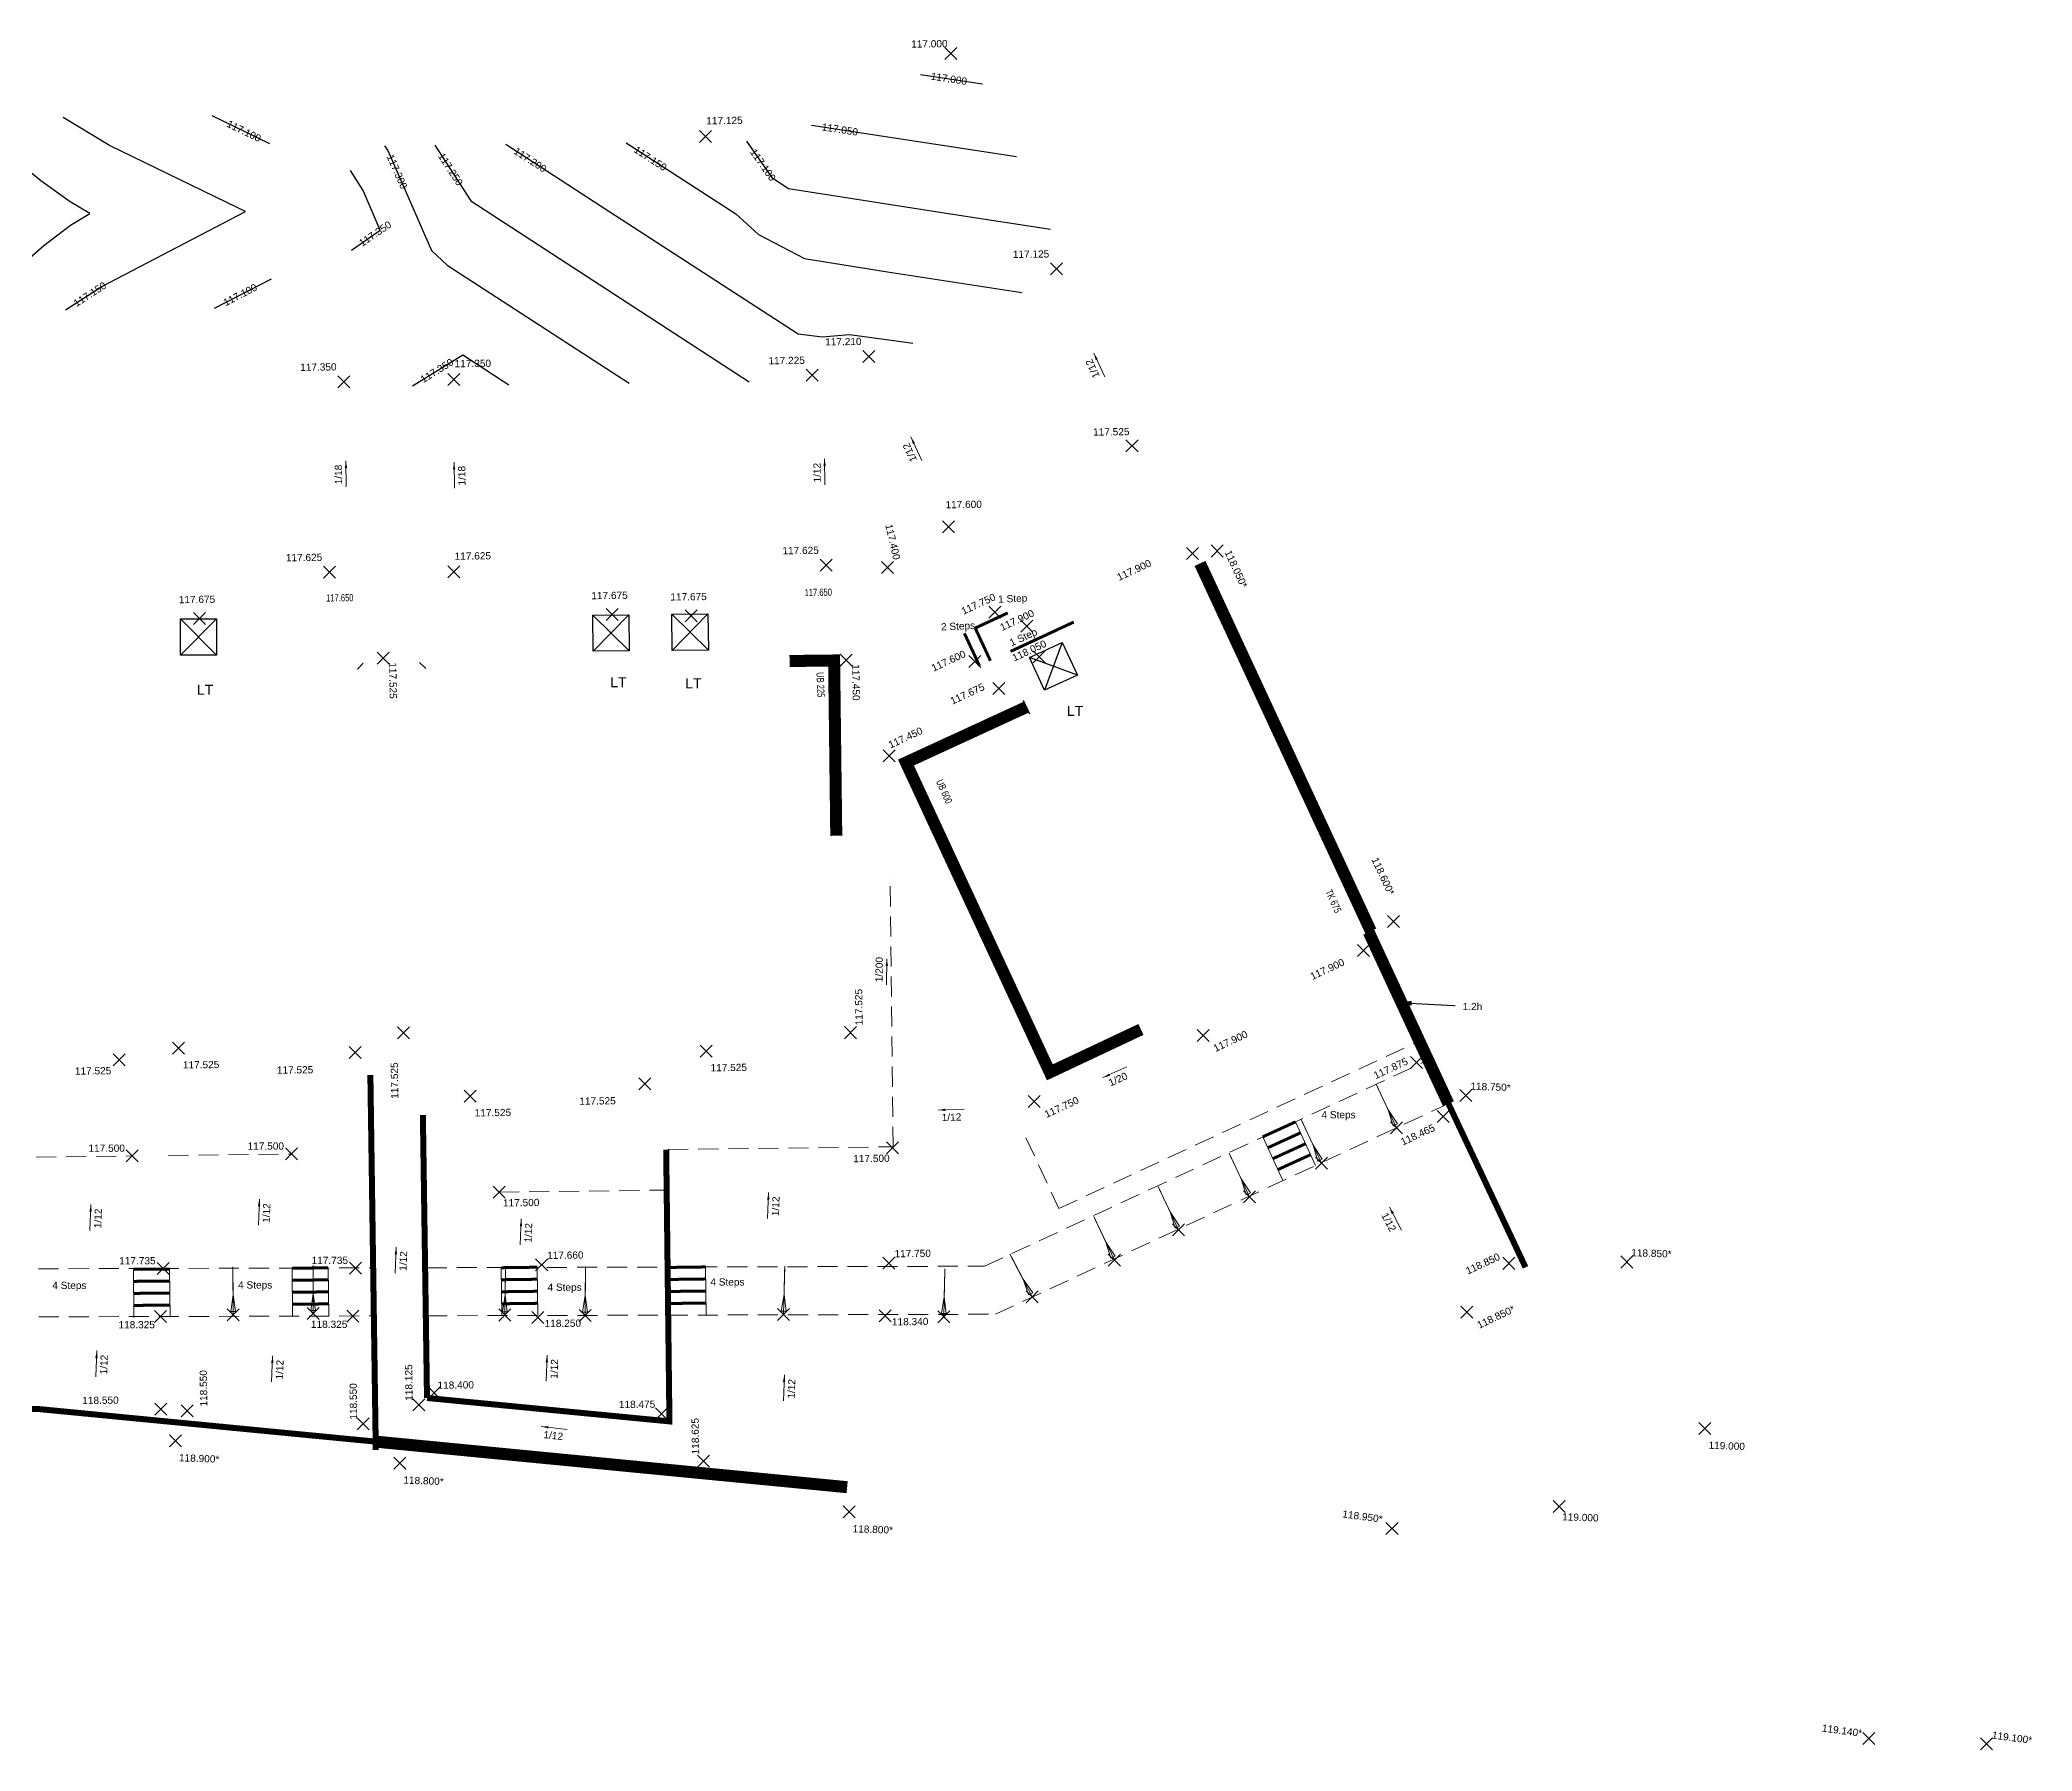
# Model space of a CAD drawing. Header units: metres. Extents: x 287878 to 288371, y 62805 to 63080.
# Drawn here: x 288064.63 to 288114.34, y 62968.61 to 63011.31 of the extents above; entities that cross this region are included whole.
import ezdxf
from ezdxf.enums import TextEntityAlignment as Align

# ---------------------------------------------------------------- set-up
doc = ezdxf.new("R2010")
doc.units = ezdxf.units.M
doc.header["$PDMODE"] = 3
doc.header["$PDSIZE"] = 0.15
doc.linetypes.add('HIDDEN', pattern=[0.375, 0.25, -0.125])
for name, color, linetype, lineweight in [('EXP - LEVELS TEXT', 3, 'Continuous', 18), ('EXP - RETAINING WALLS - 0.6m', 190, 'Continuous', 18), ('EXP - RETAINING WALLS GRAVEL BOARD', 151, 'FENCELINE2', 18), ('EXP - STEPS', 240, 'Continuous', 18), ('EXP - TANKING', 12, 'TANKING', 35), ('EXP - UNDERBUILD', 94, 'UNDERBUILD', 35), ('EXP-EW-BANKS&CUTTINGS', 251, 'HIDDEN', 18), ('EXP-EW-DESIGN-LINES', 1, 'HIDDEN', 9), ('EXP-EW-GRADIENTS', 3, 'Continuous', 18), ('EXP-EW-GRADIENTS-TEXT', 3, 'Continuous', 18), ('EXP-EW-LEVEL-LANDING', 1, 'Continuous', 25), ('EXP-EW-LEVEL-THRESHOLD-TEXT', 1, 'Continuous', 25), ('EXP-EW-LEVELS-POINTS', 3, 'Continuous', 18), ('EXP-EW-LEVELS-TEXT', 3, 'Continuous', 18), ('EXP-EW-RETAINING-WALL-HEIGHTS', 3, 'Continuous', 18), ('EXP-LEVEL-LANDING', 1, 'Continuous', 25), ('EXP-LEVEL-THRESHOLD-TEXT', 1, 'Continuous', 25)]:
    doc.layers.add(name, color=color, linetype=linetype, lineweight=lineweight)
for name, color, linetype in [('EXP - PEN 1', 1, 'Continuous'), ('XREF - SITE CONTOURS$0$EXP_-_ EW_CONT-SECONDARY_TEXT', 253, 'Continuous'), ('XREF - SITE CONTOURS$0$EXP_-_EW_-_CONT-PRIMARY', 10, 'Continuous'), ('XREF - SITE CONTOURS$0$EXP_-_EW_-_CONT-PRIMARY_TEXT', 10, 'Continuous'), ('XREF - SITE CONTOURS$0$EXP_-_EW_CONT-SECONDARY', 253, 'Continuous')]:
    doc.layers.add(name, color=color, linetype=linetype)
doc.layers.add('EXP - WORKING', color=6, linetype='Continuous', plot=False)
doc.layers.add('EXP-EW-BANKS&CUTTINGS-WORKING', color=255, linetype='Continuous', lineweight=18, plot=False)
doc.layers.add('EXP-EW-TANKING TEXT', color=3, linetype='Continuous', true_color=0x00ff00)
doc.styles.add('18 @ 1 to 100', font='arial.ttf', dxfattribs={"height": 0.18})
doc.styles.add('18 @ 1 to 200', font='arial.ttf', dxfattribs={"height": 0.36})
doc.styles.add('18 @ 1 to 500', font='arial.ttf', dxfattribs={"height": 0.9})
doc.styles.add('25 @ 1 to 200', font='arial.ttf', dxfattribs={"height": 0.5})
doc.styles.add('Century Gothic', font='arial.ttf')
doc.styles.add('ESTROAD', font='arial.ttf', dxfattribs={"width": 0.75})
doc.styles.add('XREF - SITE CONTOURS$0$18 @ 1 to 200', font='arial.ttf', dxfattribs={"height": 0.36})
doc.linetypes.add('FENCELINE2', pattern='A,6.35,-2.54,[132,ltypeshp.shx,S=2.54,R=0,X=-2.54,Y=0],-2.54,25.4', length=36.83)
doc.linetypes.add('TANKING', pattern='A,0.3,-0.1575,["V",Century Gothic,S=0.3,R=0,X=-0.1464,Y=-0.15],-0.1575', length=0.615)
doc.linetypes.add('UNDERBUILD', pattern='A,0.3,-0.1575,["O",Century Gothic,S=0.3,R=0,X=-0.181,Y=-0.15],-0.1575', length=0.615)
doc.dimstyles.new('1 to 200 (18)', dxfattribs={"dimtxt": 0.36, "dimasz": 0.36, "dimexe": 0.09, "dimexo": 0.09, "dimgap": 0.12, "dimtad": 1, "dimdec": 3, "dimzin": 0, "dimdsep": 46, "dimtxsty": '18 @ 1 to 200', "dimcen": 0.12, "dimadec": 0, "dimazin": 0, "dimtfac": 1, "dimtdec": 3, "dimtofl": 0, "dimtmove": 0, "dimatfit": 3, "dimfxl": 0.12, "dimtolj": 1, "dimtzin": 0, "dimarcsym": 1})

# ---------------------------------------------------------------- blocks, each defined once
blk = doc.blocks.new('*U920')
at = {"layer": 'EXP-EW-BANKS&CUTTINGS', "linetype": 'Continuous'}
blk.add_lwpolyline([(-1.119, -0.042), (-0.496, -0.019), (-0.078, -0.063), (-0.082, 0.057), (-0.496, -0.019)], dxfattribs=at)
at = {"layer": 'EXP-EW-BANKS&CUTTINGS-WORKING'}
blk.add_line((-1.199, -0.045), (0, 0), dxfattribs=at)
blk.add_point((0, 0), dxfattribs=at)
blk = doc.blocks.new('*U921')
at = {"layer": 'EXP-EW-BANKS&CUTTINGS', "linetype": 'Continuous'}
blk.add_lwpolyline([(-1.119, -0.042), (-0.496, -0.019), (-0.078, -0.063), (-0.082, 0.057), (-0.496, -0.019)], dxfattribs=at)
at = {"layer": 'EXP-EW-BANKS&CUTTINGS-WORKING'}
blk.add_line((-1.199, -0.045), (0, 0), dxfattribs=at)
blk.add_point((0, 0), dxfattribs=at)
blk = doc.blocks.new('*U922')
at = {"layer": 'EXP-EW-BANKS&CUTTINGS', "linetype": 'Continuous'}
blk.add_lwpolyline([(-1.119, -0.042), (-0.496, -0.019), (-0.078, -0.063), (-0.082, 0.057), (-0.496, -0.019)], dxfattribs=at)
at = {"layer": 'EXP-EW-BANKS&CUTTINGS-WORKING'}
blk.add_line((-1.199, -0.045), (0, 0), dxfattribs=at)
blk.add_point((0, 0), dxfattribs=at)
blk = doc.blocks.new('*U923')
at = {"layer": 'EXP-EW-BANKS&CUTTINGS', "linetype": 'Continuous'}
blk.add_lwpolyline([(-1.119, -0.042), (-0.496, -0.019), (-0.078, -0.063), (-0.082, 0.057), (-0.496, -0.019)], dxfattribs=at)
at = {"layer": 'EXP-EW-BANKS&CUTTINGS-WORKING'}
blk.add_line((-1.199, -0.045), (0, 0), dxfattribs=at)
blk.add_point((0, 0), dxfattribs=at)
blk = doc.blocks.new('*U924')
at = {"layer": 'EXP-EW-BANKS&CUTTINGS', "linetype": 'Continuous'}
blk.add_lwpolyline([(-1.119, -0.042), (-0.496, -0.019), (-0.078, -0.063), (-0.082, 0.057), (-0.496, -0.019)], dxfattribs=at)
at = {"layer": 'EXP-EW-BANKS&CUTTINGS-WORKING'}
blk.add_line((-1.199, -0.045), (0, 0), dxfattribs=at)
blk.add_point((0, 0), dxfattribs=at)
blk = doc.blocks.new('*U925')
at = {"layer": 'EXP-EW-BANKS&CUTTINGS', "linetype": 'Continuous'}
blk.add_lwpolyline([(-1.119, -0.042), (-0.496, -0.019), (-0.078, -0.063), (-0.082, 0.057), (-0.496, -0.019)], dxfattribs=at)
at = {"layer": 'EXP-EW-BANKS&CUTTINGS-WORKING'}
blk.add_line((-1.199, -0.045), (0, 0), dxfattribs=at)
blk.add_point((0, 0), dxfattribs=at)
blk = doc.blocks.new('*U926')
at = {"layer": 'EXP-EW-BANKS&CUTTINGS', "linetype": 'Continuous'}
blk.add_lwpolyline([(-1.119, -0.042), (-0.496, -0.019), (-0.078, -0.063), (-0.082, 0.057), (-0.496, -0.019)], dxfattribs=at)
at = {"layer": 'EXP-EW-BANKS&CUTTINGS-WORKING'}
blk.add_line((-1.199, -0.045), (0, 0), dxfattribs=at)
blk.add_point((0, 0), dxfattribs=at)
blk = doc.blocks.new('*U927')
at = {"layer": 'EXP-EW-BANKS&CUTTINGS', "linetype": 'Continuous'}
blk.add_lwpolyline([(-1.119, -0.042), (-0.496, -0.019), (-0.078, -0.063), (-0.082, 0.057), (-0.496, -0.019)], dxfattribs=at)
at = {"layer": 'EXP-EW-BANKS&CUTTINGS-WORKING'}
blk.add_line((-1.199, -0.045), (0, 0), dxfattribs=at)
blk.add_point((0, 0), dxfattribs=at)
blk = doc.blocks.new('*U928')
at = {"layer": 'EXP-EW-BANKS&CUTTINGS', "linetype": 'Continuous'}
blk.add_lwpolyline([(-1.119, -0.042), (-0.496, -0.019), (-0.078, -0.063), (-0.082, 0.057), (-0.496, -0.019)], dxfattribs=at)
at = {"layer": 'EXP-EW-BANKS&CUTTINGS-WORKING'}
blk.add_line((-1.199, -0.045), (0, 0), dxfattribs=at)
blk.add_point((0, 0), dxfattribs=at)
blk = doc.blocks.new('*U929')
at = {"layer": 'EXP-EW-BANKS&CUTTINGS', "linetype": 'Continuous'}
blk.add_lwpolyline([(-1.119, -0.042), (-0.496, -0.019), (-0.078, -0.063), (-0.082, 0.057), (-0.496, -0.019)], dxfattribs=at)
at = {"layer": 'EXP-EW-BANKS&CUTTINGS-WORKING'}
blk.add_line((-1.199, -0.045), (0, 0), dxfattribs=at)
blk.add_point((0, 0), dxfattribs=at)
blk = doc.blocks.new('XREF - SITE CONTOURS')
at = {"layer": 'XREF - SITE CONTOURS$0$EXP_-_EW_-_CONT-PRIMARY', "flags": 128}
for points in [[(641.592283, 275.078385), (643.145309, 274.840289)], [(629.477203, 273.314129), (630.376814, 271.920239), (637.323335, 267.4078)]]:
    blk.add_lwpolyline(points, dxfattribs=at)
at = {"layer": 'XREF - SITE CONTOURS$0$EXP_-_EW_CONT-SECONDARY', "flags": 128}
for points in [[(617.943329, 269.17551), (618.405443, 269.661686), (619.720678, 270.807622), (620.38576, 271.314809), (620.864105, 271.610713), (620.379567, 271.896351), (619.647767, 272.425303), (618.680075, 273.223062), (617.885765, 273.975165)], [(620.26338, 269.203336), (621.16702, 269.783403), (624.384201, 271.468773), (624.750149, 271.65732), (624.282284, 271.884347), (621.361965, 273.304813), (620.205815, 274.00299)], [(625.361725, 273.348776), (623.921656, 274.047556)], [(638.872781, 273.811771), (643.989718, 273.027288)], [(628.223687, 273.299095), (628.299691, 273.182389), (629.395199, 270.685236), (629.787896, 270.31764), (633.170845, 268.120482), (634.32355, 267.371823)], [(631.25181, 273.335413), (633.986808, 271.559086), (638.540687, 268.601433), (639.137945, 268.527443), (639.825063, 268.585505), (641.170261, 268.408911), (641.406009, 268.372768)], [(634.251594, 273.371391), (635.690691, 272.436726), (636.986592, 271.595064), (637.551924, 271.085793), (638.699339, 270.481816), (640.772953, 270.153366), (644.125511, 269.639382)], [(637.251379, 273.407369), (637.883537, 272.502163), (638.301702, 272.23389), (642.453519, 271.579261), (644.834127, 271.214287)], [(627.393686, 270.695953), (628.11441, 271.189023), (627.686317, 272.18439), (627.369868, 272.681812)], [(623.979221, 269.247902), (625.402116, 269.981019)], [(628.915964, 267.306967), (630.17106, 268.084504), (631.323766, 267.335845)]]:
    blk.add_lwpolyline(points, dxfattribs=at)
at = {"layer": 'XREF - SITE CONTOURS$0$EXP_-_ EW_CONT-SECONDARY_TEXT', "char_height": 0.18, "width": 2.52, "attachment_point": 5, "line_spacing_factor": 0.888, "style": 'XREF - SITE CONTOURS$0$18 @ 1 to 200'}
for s, insert, rotation in [('117.100', (624.713959, 273.663099), 334.1154478), ('117.050', (639.584466, 273.702662), 351.2837828), ('117.300', (628.532994, 272.650586), 293.6871947), ('117.200', (631.855633, 272.943242), 326.9970703), ('117.150', (634.855417, 272.97922), 326.9970703), ('117.100', (637.663621, 272.817067), 304.9288632), ('117.350', (627.987929, 271.102493), 34.3772126), ('117.150', (620.869285, 269.59228), 32.6973268), ('117.100', (624.619262, 269.577669), 27.2588328), ('117.350', (629.52803, 267.686144), 31.7784002)]:
    blk.add_mtext(s, dxfattribs=dict(at, insert=insert, rotation=rotation))
at = {"layer": 'XREF - SITE CONTOURS$0$EXP_-_EW_-_CONT-PRIMARY_TEXT', "char_height": 0.18, "width": 2.52, "attachment_point": 5, "line_spacing_factor": 0.888, "style": 'XREF - SITE CONTOURS$0$18 @ 1 to 200'}
for s, insert, rotation in [('117.000', (642.303967, 274.969276), 351.2837828), ('117.250', (629.867634, 272.70918), 302.8380431)]:
    blk.add_mtext(s, dxfattribs=dict(at, insert=insert, rotation=rotation))
blk = doc.blocks.new('*U27')
at = {"layer": 'EXP-LEVEL-LANDING', "ltscale": 2}
for p, q in [((-7.447, 0.04), (-8.571, 0.638)), ((-7.71, 0.901), (-8.308, -0.223))]:
    blk.add_line(p, q, dxfattribs=at)
blk.add_lwpolyline([(-8.308, -0.223), (-8.571, 0.638), (-7.71, 0.901), (-7.447, 0.04)], close=True, dxfattribs=at)
blk = doc.blocks.new('*U858')
at = {"layer": 'EXP-EW-BANKS&CUTTINGS', "linetype": 'Continuous'}
blk.add_lwpolyline([(-1.119, -0.042), (-0.496, -0.019), (-0.078, -0.063), (-0.082, 0.057), (-0.496, -0.019)], dxfattribs=at)
at = {"layer": 'EXP-EW-BANKS&CUTTINGS-WORKING'}
blk.add_line((-1.199, -0.045), (0, 0), dxfattribs=at)
blk.add_point((0, 0), dxfattribs=at)
blk = doc.blocks.new('*U859')
at = {"layer": 'EXP-EW-BANKS&CUTTINGS', "linetype": 'Continuous'}
blk.add_lwpolyline([(-1.119, -0.042), (-0.496, -0.019), (-0.078, -0.063), (-0.082, 0.057), (-0.496, -0.019)], dxfattribs=at)
at = {"layer": 'EXP-EW-BANKS&CUTTINGS-WORKING'}
blk.add_line((-1.199, -0.045), (0, 0), dxfattribs=at)
blk.add_point((0, 0), dxfattribs=at)
blk = doc.blocks.new('*U860')
at = {"layer": 'EXP - STEPS'}
for p, q in [((-0.45, 1.2), (-0.45, 0)), ((0.45, 1.2), (0.45, 0))]:
    blk.add_line(p, q, dxfattribs=at)
at = {"layer": 'EXP - STEPS', "const_width": 0.075}
for points in [[(-0.45, 1.2), (0.45, 1.2)], [(-0.45, 0.9), (0.45, 0.9)], [(-0.45, 0.6), (0.45, 0.6)], [(-0.45, 0.3), (0.45, 0.3)]]:
    blk.add_lwpolyline(points, dxfattribs=at)
blk = doc.blocks.new('*U861')
at = {"layer": 'EXP - STEPS'}
for p, q in [((-0.45, 1.2), (-0.45, 0)), ((0.45, 1.2), (0.45, 0))]:
    blk.add_line(p, q, dxfattribs=at)
at = {"layer": 'EXP - STEPS', "const_width": 0.075}
for points in [[(-0.45, 1.2), (0.45, 1.2)], [(-0.45, 0.9), (0.45, 0.9)], [(-0.45, 0.6), (0.45, 0.6)], [(-0.45, 0.3), (0.45, 0.3)]]:
    blk.add_lwpolyline(points, dxfattribs=at)
blk = doc.blocks.new('*U863')
at = {"layer": 'EXP - STEPS'}
for p, q in [((-0.45, 1.2), (-0.45, 0)), ((0.45, 1.2), (0.45, 0))]:
    blk.add_line(p, q, dxfattribs=at)
at = {"layer": 'EXP - STEPS', "const_width": 0.075}
for points in [[(-0.45, 1.2), (0.45, 1.2)], [(-0.45, 0.9), (0.45, 0.9)], [(-0.45, 0.6), (0.45, 0.6)], [(-0.45, 0.3), (0.45, 0.3)]]:
    blk.add_lwpolyline(points, dxfattribs=at)
blk = doc.blocks.new('*U864')
at = {"layer": 'EXP - STEPS'}
for p, q in [((-0.45, 1.2), (-0.45, 0)), ((0.45, 1.2), (0.45, 0))]:
    blk.add_line(p, q, dxfattribs=at)
at = {"layer": 'EXP - STEPS', "const_width": 0.075}
for points in [[(-0.45, 1.2), (0.45, 1.2)], [(-0.45, 0.9), (0.45, 0.9)], [(-0.45, 0.6), (0.45, 0.6)], [(-0.45, 0.3), (0.45, 0.3)]]:
    blk.add_lwpolyline(points, dxfattribs=at)
blk = doc.blocks.new('*U992')
at = {"layer": 'EXP - STEPS'}
for p, q in [((-0.45, 1.2), (-0.45, 0)), ((0.45, 1.2), (0.45, 0))]:
    blk.add_line(p, q, dxfattribs=at)
at = {"layer": 'EXP - STEPS', "const_width": 0.075}
for points in [[(-0.45, 1.2), (0.45, 1.2)], [(-0.45, 0.9), (0.45, 0.9)], [(-0.45, 0.6), (0.45, 0.6)], [(-0.45, 0.3), (0.45, 0.3)]]:
    blk.add_lwpolyline(points, dxfattribs=at)
blk = doc.blocks.new('*U1133')
at = {"layer": 'EXP-LEVEL-THRESHOLD-TEXT', "style": '25 @ 1 to 200'}
blk.add_text('LT', height=0.5, rotation=359.99996, dxfattribs=at).set_placement((-0.04, -0.65), align=Align.MIDDLE_CENTER)
blk = doc.blocks.new('*U1134')
at = {"layer": 'EXP-LEVEL-THRESHOLD-TEXT', "style": '25 @ 1 to 200'}
blk.add_text('LT', height=0.5, rotation=359.99996, dxfattribs=at).set_placement((-0.04, -0.65), align=Align.MIDDLE_CENTER)
blk = doc.blocks.new('*U1135')
at = {"layer": 'EXP-LEVEL-THRESHOLD-TEXT', "style": '25 @ 1 to 200'}
blk.add_text('LT', height=0.5, rotation=359.99996, dxfattribs=at).set_placement((-0.04, -0.65), align=Align.MIDDLE_CENTER)
blk = doc.blocks.new('*U1136')
at = {"layer": 'EXP-LEVEL-THRESHOLD-TEXT', "style": '25 @ 1 to 200'}
blk.add_text('LT', height=0.5, rotation=359.99996, dxfattribs=at).set_placement((-0.04, -0.65), align=Align.MIDDLE_CENTER)
blk = doc.blocks.new('*U1079')
at = {"layer": 'EXP-EW-GRADIENTS-TEXT', "color": 0, "style": '18 @ 1 to 200'}
blk.add_attdef('1/00', (0.13, 0.2), '', height=0.36, rotation=360, dxfattribs=at)
at = {"layer": 'EXP-EW-GRADIENTS'}
blk.add_leader([(1.3, 0), (0, 0)], dimstyle='1 to 200 (18)', dxfattribs=at)
blk = doc.blocks.new('*U1080')
at = {"layer": 'EXP-EW-GRADIENTS-TEXT', "color": 0, "style": '18 @ 1 to 200'}
blk.add_attdef('1/00', (0.13, -0.56), '', height=0.36, rotation=0, dxfattribs=at)
at = {"layer": 'EXP-EW-GRADIENTS'}
blk.add_leader([(1.3, 0), (0, 0)], dimstyle='1 to 200 (18)', dxfattribs=at)
blk = doc.blocks.new('*U1087')
at = {"layer": 'EXP-EW-GRADIENTS-TEXT', "color": 0, "style": '18 @ 1 to 200'}
blk.add_attdef('1/00', (0.13, 0.2), '', height=0.36, rotation=360, dxfattribs=at)
at = {"layer": 'EXP-EW-GRADIENTS'}
blk.add_leader([(1.3, 0), (0, 0)], dimstyle='1 to 200 (18)', dxfattribs=at)
blk = doc.blocks.new('*U1088')
at = {"layer": 'EXP-EW-GRADIENTS-TEXT', "color": 0, "style": '18 @ 1 to 200'}
blk.add_attdef('1/00', (0.13, 0.2), '', height=0.36, rotation=360, dxfattribs=at)
at = {"layer": 'EXP-EW-GRADIENTS'}
blk.add_leader([(1.3, 0), (0, 0)], dimstyle='1 to 200 (18)', dxfattribs=at)
blk = doc.blocks.new('*U1089')
at = {"layer": 'EXP-EW-GRADIENTS-TEXT', "color": 0, "style": '18 @ 1 to 200'}
blk.add_attdef('1/00', (0.13, 0.2), '', height=0.36, rotation=360, dxfattribs=at)
at = {"layer": 'EXP-EW-GRADIENTS'}
blk.add_leader([(1.3, 0), (0, 0)], dimstyle='1 to 200 (18)', dxfattribs=at)
blk = doc.blocks.new('*U1333')
at = {"layer": 'EXP-EW-GRADIENTS-TEXT', "color": 0, "style": '18 @ 1 to 200'}
blk.add_attdef('1/00', (0.569, -0.081), '', height=0.36, rotation=68.85055, dxfattribs=at)
at = {"layer": 'EXP-EW-GRADIENTS'}
blk.add_leader([(0.469, 1.212), (0, 0)], dimstyle='1 to 200 (18)', dxfattribs=at)
blk = doc.blocks.new('*U1169')
at = {"layer": 'EXP-EW-GRADIENTS-TEXT', "color": 0, "style": '18 @ 1 to 200'}
blk.add_attdef('1/00', (0.569, -0.081), '', height=0.36, rotation=68.85055, dxfattribs=at)
at = {"layer": 'EXP-EW-GRADIENTS'}
blk.add_leader([(0.469, 1.212), (0, 0)], dimstyle='1 to 200 (18)', dxfattribs=at)
blk = doc.blocks.new('*U1170')
at = {"layer": 'EXP-EW-GRADIENTS-TEXT', "color": 0, "style": '18 @ 1 to 200'}
blk.add_attdef('1/00', (0.569, -0.081), '', height=0.36, rotation=68.85055, dxfattribs=at)
at = {"layer": 'EXP-EW-GRADIENTS'}
blk.add_leader([(0.469, 1.212), (0, 0)], dimstyle='1 to 200 (18)', dxfattribs=at)
blk = doc.blocks.new('*U1171')
at = {"layer": 'EXP-EW-GRADIENTS-TEXT', "color": 0, "style": '18 @ 1 to 200'}
blk.add_attdef('1/00', (0.569, -0.081), '', height=0.36, rotation=68.85055, dxfattribs=at)
at = {"layer": 'EXP-EW-GRADIENTS'}
blk.add_leader([(0.469, 1.212), (0, 0)], dimstyle='1 to 200 (18)', dxfattribs=at)
blk = doc.blocks.new('*U1172')
at = {"layer": 'EXP-EW-GRADIENTS-TEXT', "color": 0, "style": '18 @ 1 to 200'}
blk.add_attdef('1/00', (0.569, -0.081), '', height=0.36, rotation=68.85055, dxfattribs=at)
at = {"layer": 'EXP-EW-GRADIENTS'}
blk.add_leader([(0.469, 1.212), (0, 0)], dimstyle='1 to 200 (18)', dxfattribs=at)
blk = doc.blocks.new('*U1173')
at = {"layer": 'EXP-EW-GRADIENTS-TEXT', "color": 0, "style": '18 @ 1 to 200'}
blk.add_attdef('1/00', (0.569, -0.081), '', height=0.36, rotation=68.85055, dxfattribs=at)
at = {"layer": 'EXP-EW-GRADIENTS'}
blk.add_leader([(0.469, 1.212), (0, 0)], dimstyle='1 to 200 (18)', dxfattribs=at)
blk = doc.blocks.new('*U1174')
at = {"layer": 'EXP-EW-GRADIENTS-TEXT', "color": 0, "style": '18 @ 1 to 200'}
blk.add_attdef('1/00', (-1.269, -0.019), '', height=0.36, rotation=334.68417, dxfattribs=at)
at = {"layer": 'EXP-EW-GRADIENTS'}
blk.add_leader([(-1.175, 0.556), (0, 0)], dimstyle='1 to 200 (18)', dxfattribs=at)
blk = doc.blocks.new('*U1164')
at = {"layer": 'EXP-EW-GRADIENTS-TEXT', "color": 0, "style": '18 @ 1 to 200'}
blk.add_attdef('1/00', (0.569, -0.081), '', height=0.36, rotation=68.85055, dxfattribs=at)
at = {"layer": 'EXP-EW-GRADIENTS'}
blk.add_leader([(0.469, 1.212), (0, 0)], dimstyle='1 to 200 (18)', dxfattribs=at)
blk = doc.blocks.new('*U1165')
at = {"layer": 'EXP-EW-GRADIENTS-TEXT', "color": 0, "style": '18 @ 1 to 200'}
blk.add_attdef('1/00', (-1.084, -0.662), '', height=0.36, rotation=5.22875, dxfattribs=at)
at = {"layer": 'EXP-EW-GRADIENTS'}
blk.add_leader([(-1.295, -0.118), (0, 0)], dimstyle='1 to 200 (18)', dxfattribs=at)
blk = doc.blocks.new('*U1166')
at = {"layer": 'EXP-EW-GRADIENTS-TEXT', "color": 0, "style": '18 @ 1 to 200'}
blk.add_attdef('1/00', (-1.254, -0.199), '', height=0.36, rotation=342.82892, dxfattribs=at)
at = {"layer": 'EXP-EW-GRADIENTS'}
blk.add_leader([(-1.242, 0.384), (0, 0)], dimstyle='1 to 200 (18)', dxfattribs=at)
blk = doc.blocks.new('*U1167')
at = {"layer": 'EXP-EW-GRADIENTS-TEXT', "color": 0, "style": '18 @ 1 to 200'}
blk.add_attdef('1/00', (0.569, -0.081), '', height=0.36, rotation=68.85055, dxfattribs=at)
at = {"layer": 'EXP-EW-GRADIENTS'}
blk.add_leader([(0.469, 1.212), (0, 0)], dimstyle='1 to 200 (18)', dxfattribs=at)
blk = doc.blocks.new('*U1168')
at = {"layer": 'EXP-EW-GRADIENTS-TEXT', "color": 0, "style": '18 @ 1 to 200'}
blk.add_attdef('1/00', (0.569, -0.081), '', height=0.36, rotation=68.85055, dxfattribs=at)
at = {"layer": 'EXP-EW-GRADIENTS'}
blk.add_leader([(0.469, 1.212), (0, 0)], dimstyle='1 to 200 (18)', dxfattribs=at)
blk = doc.blocks.new('*U1180')
at = {"layer": 'EXP-EW-GRADIENTS-TEXT', "color": 0, "style": '18 @ 1 to 200'}
blk.add_attdef('1/00', (-0.143, 0.191), '', height=0.36, rotation=69.92883, dxfattribs=at)
at = {"layer": 'EXP-EW-GRADIENTS'}
blk.add_leader([(0.446, 1.221), (0, 0)], dimstyle='1 to 200 (18)', dxfattribs=at)
blk = doc.blocks.new('*U1181')
at = {"layer": 'EXP-EW-GRADIENTS-TEXT', "color": 0, "style": '18 @ 1 to 200'}
blk.add_attdef('1/00', (-0.728, 1.04), '', height=0.36, rotation=278.80147, dxfattribs=at)
at = {"layer": 'EXP-EW-GRADIENTS'}
blk.add_leader([(-0.199, 1.285), (0, 0)], dimstyle='1 to 200 (18)', dxfattribs=at)

msp = doc.modelspace()

# ---------------------------------------------------------------- linework, layer by layer
at = {"layer": 'EXP - RETAINING WALLS - 0.6m', "const_width": 0.3}
for points in [[(288097.784, 62989.045), (288099.774, 62984.762)], [(288084.77, 62975.196), (288073.006, 62976.333)]]:
    msp.add_lwpolyline(points, dxfattribs=at)
at = {"layer": 'EXP - RETAINING WALLS GRAVEL BOARD', "ltscale": 0.05, "const_width": 0.15, "flags": 128}
for points in [[(288072.874, 62985.478), (288073.009, 62976.124)], [(288074.184, 62984.483), (288074.287, 62977.422)], [(288074.287, 62977.422), (288080.336, 62976.838), (288080.255, 62983.62)], [(288073.006, 62976.333), (288064.614, 62977.144), (288063.159, 62977.199)]]:
    msp.add_lwpolyline(points, dxfattribs=at)
at = {"layer": 'EXP - RETAINING WALLS GRAVEL BOARD', "ltscale": 0.05, "const_width": 0.15}
msp.add_lwpolyline([(288099.774, 62984.762), (288101.697, 62980.681)], dxfattribs=at)
at = {"layer": 'EXP - STEPS', "const_width": 0.075}
for points in [[(288087.964, 62996.629), (288088.779, 62997.008)], [(288088.846, 62996.047), (288090.423, 62996.779)], [(288087.696, 62996.499), (288088.073, 62995.688)], [(288087.968, 62996.625), (288088.345, 62995.814)]]:
    msp.add_lwpolyline(points, dxfattribs=at)
at = {"layer": 'EXP - TANKING', "const_width": 0.3, "flags": 128}
msp.add_lwpolyline([(288097.836, 62989.07), (288093.575, 62998.243)], dxfattribs=at)
at = {"layer": 'EXP - UNDERBUILD', "const_width": 0.3, "elevation": 0, "flags": 128}
msp.add_lwpolyline([(288083.333, 62995.808), (288084.445, 62995.821), (288084.499, 62991.448)], dxfattribs=at)
at = {"layer": 'EXP - UNDERBUILD', "const_width": 0.3, "flags": 128}
msp.add_lwpolyline([(288092.101, 62986.616), (288089.828, 62985.546), (288086.238, 62993.275), (288089.244, 62994.659)], dxfattribs=at)
at = {"layer": 'EXP - WORKING'}
for points in [[(288074.255, 62995.624), (288074.103, 62995.772)], [(288072.55, 62995.603), (288072.698, 62995.755)], [(288089.164, 62994.83), (288089.323, 62994.488)], [(288086.138, 62993.312), (288086.337, 62993.239)], [(288089.792, 62985.446), (288089.864, 62985.645)]]:
    msp.add_lwpolyline(points, dxfattribs=at)
at = {"layer": 'EXP - WORKING', "elevation": 0}
msp.add_lwpolyline([(288084.371, 62995.745), (288084.519, 62995.897)], dxfattribs=at)
at = {"layer": 'EXP-EW-BANKS&CUTTINGS', "ltscale": 2}
for points in [[(288074.28, 62980.671), (288088.201, 62980.71), (288099.171, 62985.805)], [(288074.294, 62979.472), (288088.468, 62979.511), (288099.676, 62984.717)], [(288063.095, 62980.642), (288072.893, 62980.668)], [(288063.098, 62979.442), (288072.896, 62979.468)]]:
    msp.add_lwpolyline(points, dxfattribs=at)
at = {"layer": 'EXP-EW-DESIGN-LINES', "ltscale": 2}
for points in [[(288080.307, 62983.62), (288085.92, 62983.688), (288085.839, 62990.442)], [(288090.053, 62982.147), (288098.95, 62986.279)], [(288089.232, 62983.915), (288090.053, 62982.147)], [(288060.034, 62983.377), (288066.934, 62983.46)], [(288067.834, 62983.471), (288070.89, 62983.508)], [(288076.086, 62982.558), (288080.319, 62982.608)]]:
    msp.add_lwpolyline(points, dxfattribs=at)
at = {"layer": 'EXP-EW-LEVELS-POINTS'}
for p in [(288087.361, 63010.965), (288081.238, 63008.896), (288089.994, 63005.591), (288085.312, 63003.407), (288072.212, 63002.773), (288074.96, 63002.835), (288083.897, 63002.936), (288091.878, 63001.177), (288087.298, 62999.157), (288084.246, 62998.197), (288085.774, 62998.142), (288093.39, 62998.489), (288094.002, 62998.553), (288071.855, 62998.022), (288074.959, 62998.033), (288068.61, 62996.865), (288078.904, 62996.965), (288080.876, 62996.933, -0.001), (288088.452, 62997.029), (288089.253, 62996.674), (288073.193, 62995.877), (288084.746, 62995.831), (288087.955, 62995.797), (288089.56, 62995.914), (288088.555, 62995.121), (288085.82, 62993.442), (288098.404, 62989.307), (288097.655, 62988.585), (288068.087, 62986.146), (288073.702, 62986.529), (288084.852, 62986.536), (288093.652, 62986.465), (288066.605, 62985.856), (288072.493, 62986.041), (288081.252, 62986.075), (288098.978, 62985.788), (288079.722, 62985.263), (288075.367, 62984.95), (288089.44, 62984.82), (288100.207, 62984.967), (288099.645, 62984.441), (288085.905, 62983.666), (288066.934, 62983.46), (288070.903, 62983.513), (288076.086, 62982.558), (288072.502, 62980.662), (288077.148, 62980.745), (288085.814, 62980.788), (288101.279, 62980.781), (288104.222, 62980.814), (288067.7, 62980.653), (288067.638, 62979.454), (288072.44, 62979.463), (288077.052, 62979.432), (288085.719, 62979.474), (288100.231, 62979.56), (288074.08, 62977.25), (288074.469, 62977.55), (288067.645, 62977.143), (288068.301, 62977.098), (288072.695, 62976.78), (288080.137, 62977.03), (288068.01, 62976.352), (288106.174, 62976.664), (288073.608, 62975.795), (288081.189, 62975.847), (288102.538, 62974.717), (288084.818, 62974.581), (288098.365, 62974.168), (288110.26, 62968.925), (288113.202, 62968.794)]:
    msp.add_point(p, dxfattribs=at)

# ---------------------------------------------------------------- block references
at = {"layer": 'EXP - PEN 1'}
msp.add_blockref('XREF - SITE CONTOURS', (287445.006, 62735.366), dxfattribs=at)
at = {"layer": 'EXP - STEPS'}
for name, p, rotation in [('*U861', (288096.048, 62983.032), 24.54546514686852), ('*U863', (288067.425, 62979.435), 0.4681287351507041), ('*U864', (288071.384, 62979.464), 0.734999473798084), ('*U992', (288076.605, 62979.478), 0.7544158242724417), ('*U860', (288080.805, 62979.485), 0.7544158242724417)]:
    msp.add_blockref(name, p, dxfattribs=dict(at, rotation=rotation))
at = {"layer": 'EXP-EW-BANKS&CUTTINGS', "linetype": 'Continuous', "xscale": -1}
for name, p, rotation in [('*U929', (288098.48, 62984.161), 117.2572363160961), ('*U928', (288096.605, 62983.283), 117.2572363160961), ('*U927', (288094.813, 62982.443), 117.2572363160961), ('*U926', (288093.041, 62981.613), 117.2572363160961), ('*U925', (288091.437, 62980.862), 117.2572363160961), ('*U924', (288089.387, 62979.948), 119.630999571036), ('*U920', (288069.449, 62979.496), 92.35589134050436), ('*U921', (288071.449, 62979.526), 92.35589134050436), ('*U922', (288076.23, 62979.492), 91.46622361088654), ('*U923', (288078.23, 62979.483), 91.46622361088654), ('*U858', (288083.183, 62979.508), 90.75677825620203), ('*U859', (288087.182, 62979.448), 90.75677825620203)]:
    msp.add_blockref(name, p, dxfattribs=dict(at, rotation=rotation))
at = {"layer": 'EXP-EW-GRADIENTS'}
for name, p, xscale, yscale, zscale, rotation, values in [('*U1088', (288091.197, 63002.902), 0.4999999999999993, 0.4999999999999993, 0.4999999999999993, 114.9136740858184, {'1/00': '1/12'}), ('*U1089', (288086.635, 63000.808), 0.4999999999999993, 0.4999999999999993, 0.4999999999999993, 114.9136740858184, {'1/00': '1/12'}), ('*U1079', (288072.271, 63000.153), 0.4999999999999994, 0.4999999999999994, 0.4999999999999994, 90.67524756568268, {'1/00': '1/18'}), ('*U1080', (288074.969, 63000.119), 0.4999999999999994, 0.4999999999999994, 0.4999999999999994, 90.67524756568268, {'1/00': '1/18'}), ('*U1087', (288084.214, 63000.2), 0.4999999999999994, 0.4999999999999994, 0.4999999999999994, 90.67524756568268, {'1/00': '1/12'}), ('*U1180', (288085.75, 62987.726), 0.5, 0.5, 0.5, 19.03381484029658, {'1/00': '1/200'}), ('*U1165', (288091.746, 62985.681), 0.5, 0.5, 0.5, 19.03381484029658, {'1/00': '1/20'}), ('*U1166', (288087.692, 62984.627), 0.5, 0.5, 0.5, 19.03381484029658, {'1/00': '1/12'}), ('*U1171', (288070.08, 62981.733), 0.5, 0.5, 0.5, 19.03381484029658, {'1/00': '1/12'}), ('*U1168', (288082.785, 62981.901), 0.5, 0.5, 0.5, 19.03381484029658, {'1/00': '1/12'}), ('*U1333', (288065.876, 62981.6), 0.5, 0.5, 0.5, 19.03381484029658, {'1/00': '1/12'}), ('*U1172', (288076.614, 62981.239), 0.5, 0.5, 0.5, 19.03381484029658, {'1/00': '1/12'}), ('*U1181', (288098.605, 62981.611), 0.5, 0.5, 0.5, 19.03381484029658, {'1/00': '1/12'}), ('*U1173', (288073.493, 62980.538), 0.5, 0.5, 0.5, 19.03381484029658, {'1/00': '1/12'}), ('*U1169', (288066.023, 62977.953), 0.5, 0.5, 0.5, 19.03381484029658, {'1/00': '1/12'}), ('*U1170', (288070.41, 62977.825), 0.5, 0.5, 0.5, 19.03381484029658, {'1/00': '1/12'}), ('*U1164', (288077.26, 62977.844), 0.5, 0.5, 0.5, 19.03381484029658, {'1/00': '1/12'}), ('*U1167', (288083.179, 62977.348), 0.5, 0.5, 0.5, 19.03381484029658, {'1/00': '1/12'}), ('*U1174', (288077.782, 62976.639), 0.5, 0.5, 0.5, 19.03381484029658, {'1/00': '1/12'})]:
    msp.add_blockref(name, p, dxfattribs=dict(at, xscale=xscale, yscale=yscale, zscale=zscale, rotation=rotation)).add_auto_attribs(values)
at = {"layer": 'EXP-EW-LEVEL-LANDING', "extrusion": (-0.010051, -0.006952, 0.999925), "rotation": 342.9345584585695}
msp.add_blockref('*U27', (288061.59, 62972.081, -3333.339), dxfattribs=at)
at = {"layer": 'EXP-EW-LEVEL-LANDING', "extrusion": (-0.00997, -0.007068, 0.999925), "rotation": 343.6004423724548}
for p in [(288072.149, 62972.046, -3317.301), (288074.122, 62972.067, -3317.321)]:
    msp.add_blockref('*U27', p, dxfattribs=at)
at = {"layer": 'EXP-EW-LEVEL-LANDING', "extrusion": (-0.006222, -0.010519, 0.999925), "rotation": 7.660470614967949}
msp.add_blockref('*U27', (288092.324, 62974.068, -2455.034), dxfattribs=at)
at = {"layer": 'EXP-EW-LEVEL-THRESHOLD-TEXT', "xscale": 0.5, "yscale": 0.5, "zscale": 0.5}
for name, p in [('*U1134', (288079.082, 62995.604)), ('*U1135', (288080.954, 62995.576)), ('*U1133', (288068.769, 62995.415)), ('*U1136', (288090.478, 62994.889))]:
    msp.add_blockref(name, p, dxfattribs=at)

# ---------------------------------------------------------------- texts
at = {"layer": 'EXP - LEVELS TEXT', "extrusion": (-0.000182567, 0.007378, 0.999973), "char_height": 0.18, "attachment_point": 1, "text_direction": (0.998979, 0.045175, -0.000151), "style": '18 @ 1 to 500'}
for s, insert in [('1 Step', (288088.534, 62997.44, 0.009)), ('2 Steps', (288087.107, 62996.75, 0.009))]:
    msp.add_mtext_dynamic_manual_height_columns(s, width=1.68966, gutter_width=1, heights=[0], dxfattribs=dict(at, insert=insert))
at = {"layer": 'EXP - LEVELS TEXT', "extrusion": (-0.002916, 0.00678, 0.999973), "insert": (288088.798, 62996.335, 0.017), "char_height": 0.18, "attachment_point": 1, "text_direction": (0.910337, 0.413868, -0.000151), "style": '18 @ 1 to 500'}
msp.add_mtext_dynamic_manual_height_columns('1 Step', width=1.68966, gutter_width=1, heights=[0], dxfattribs=at)
at = {"layer": 'EXP - LEVELS TEXT', "char_height": 0.18, "attachment_point": 1, "style": '18 @ 1 to 500'}
for insert in [(288096.605, 62984.579), (288081.357, 62980.407), (288064.938, 62980.322), (288069.573, 62980.332), (288077.294, 62980.275)]:
    msp.add_mtext_dynamic_manual_height_columns('4 Steps', width=1.68966, gutter_width=1, heights=[0], dxfattribs=dict(at, insert=insert))
at = {"layer": 'EXP - TANKING', "insert": (288096.903, 62989.816), "char_height": 0.18, "width": 2.45, "attachment_point": 5, "rotation": 294.3973, "line_spacing_factor": 0.888, "style": 'ESTROAD'}
msp.add_mtext('TK 675', dxfattribs=at)
at = {"layer": 'EXP-EW-LEVELS-TEXT'}
for s, rotation, style, p in [('117.000', 0.7303, '18 @ 1 to 200', (288086.368, 63011.111)), ('117.125', 0.7303, '18 @ 1 to 200', (288081.256, 63009.197)), ('117.125', 0.7303, '18 @ 1 to 200', (288088.905, 63005.864)), ('117.210', 0.7303, '18 @ 1 to 200', (288084.222, 63003.681)), ('117.350', 0.7303, '18 @ 1 to 200', (288071.123, 63003.046)), ('117.350', 0.7303, '18 @ 1 to 200', (288074.978, 63003.136)), ('117.225', 0.7303, '18 @ 1 to 200', (288082.807, 63003.21)), ('117.525', 0.7303, '18 @ 1 to 200', (288090.908, 63001.431)), ('117.600', 0.7303, '18 @ 1 to 200', (288087.224, 62999.618)), ('117.400', 283.1432, '18 @ 1 to 200', (288085.719, 62999.203)), ('117.625', 0.7303, '18 @ 1 to 200', (288070.765, 62998.295)), ('117.625', 0.7303, '18 @ 1 to 200', (288074.977, 62998.334)), ('117.625', 0.7303, '18 @ 1 to 200', (288083.156, 62998.47)), ('117.900', 24.9107, '18 @ 1 to 200', (288091.555, 62997.803)), ('118.050*', 294.9166, '18 @ 1 to 200', (288094.182, 62998.522)), ('117.675', 0.6842, '18 @ 1 to 200', (288068.094, 62997.249)), ('117.675', 0.6842, '18 @ 1 to 200', (288078.388, 62997.349)), ('117.675', 0.6842, '18 @ 1 to 200', (288080.36, 62997.317, -0.001)), ('117.750', 24.9107, '18 @ 1 to 200', (288087.67, 62996.958)), ('117.900', 24.9107, '18 @ 1 to 200', (288088.634, 62996.555)), ('118.050', 24.9107, '18 @ 1 to 200', (288088.94, 62995.795)), ('117.600', 24.9107, '18 @ 1 to 200', (288086.926, 62995.539)), ('117.525', 270.6901, '18 @ 1 to 200', (288073.344, 62995.774)), ('117.450', 270.6901, '18 @ 1 to 200', (288084.897, 62995.728)), ('117.675', 24.9107, '18 @ 1 to 200', (288087.395, 62994.716)), ('117.450', 24.9989, '18 @ 1 to 200', (288085.851, 62993.622)), ('118.600*', 294.9107, '18 @ 1 to 200', (288097.849, 62990.857)), ('117.900', 24.9166, '18 @ 1 to 200', (288096.376, 62987.847)), ('117.525', 90.6842, '18 @ 1 to 200', (288085.157, 62986.72)), ('117.900', 24.9107, '18 @ 1 to 200', (288093.96, 62986.051)), ('117.525', 0.6645, '18 @ 1 to 200', (288068.197, 62985.642)), ('117.875', 24.9166, '18 @ 1 to 200', (288097.959, 62985.374)), ('117.525', 0.6901, '18 @ 1 to 200', (288065.502, 62985.488)), ('117.525', 0.6901, '18 @ 1 to 200', (288070.542, 62985.512)), ('117.525', 90.6724, '18 @ 1 to 200', (288073.571, 62984.887)), ('117.525', 0.6842, '18 @ 1 to 200', (288081.363, 62985.571)), ('117.525', 0.6901, '18 @ 1 to 200', (288078.088, 62984.738)), ('117.750', 24.9107, '18 @ 1 to 200', (288089.747, 62984.405)), ('118.750*', 357.9126, '18 @ 1 to 200', (288100.317, 62985.113)), ('117.525', 0.6842, '18 @ 1 to 200', (288075.478, 62984.446)), ('118.465', 24.9166, '18 @ 1 to 200', (288098.633, 62983.717)), ('117.500', 0.0909, '18 @ 1 to 200', (288065.84, 62983.563)), ('117.500', 0.0909, '18 @ 1 to 200', (288069.81, 62983.616)), ('117.500', 0.6842, '18 @ 1 to 200', (288084.923, 62983.303)), ('117.500', 0.6842, '18 @ 1 to 200', (288076.183, 62982.2)), ('117.735', 0.0909, '18 @ 1 to 200', (288066.606, 62980.756)), ('117.735', 0.0909, '18 @ 1 to 200', (288071.408, 62980.765)), ('117.660', 0.6842, '18 @ 1 to 200', (288077.285, 62980.889)), ('117.750', 0.6842, '18 @ 1 to 200', (288085.952, 62980.931)), ('118.850', 24.9107, '18 @ 1 to 200', (288100.257, 62980.499)), ('118.850*', 357.9126, '18 @ 1 to 200', (288104.332, 62980.96)), ('118.250', 0.6842, '18 @ 1 to 200', (288077.223, 62979.19)), ('118.340', 0.6842, '18 @ 1 to 200', (288085.889, 62979.232)), ('118.850*', 25.2316, '18 @ 1 to 200', (288100.541, 62979.147)), ('118.325', 0.0909, '18 @ 1 to 200', (288066.589, 62979.16)), ('118.325', 0.0909, '18 @ 1 to 200', (288071.391, 62979.169)), ('118.550', 90.7108, '18 @ 1 to 200', (288068.805, 62977.209)), ('118.125', 90.683, '18 @ 1 to 200', (288073.928, 62977.353)), ('118.550', 0.6842, '18 @ 1 to 200', (288065.686, 62977.269)), ('118.550', 90.683, '18 @ 1 to 200', (288072.544, 62976.883)), ('118.400', 0.6842, '18 @ 1 to 200', (288074.55, 62977.65)), ('118.475', 0.6842, '18 @ 1 to 200', (288079.075, 62977.168)), ('118.625', 91.0241, '18 @ 1 to 200', (288081.079, 62976.016)), ('118.900*', 357.9066, '18 @ 1 to 200', (288068.096, 62975.843)), ('119.000', 357.9066, '18 @ 1 to 100', (288106.26, 62976.156)), ('118.800*', 357.9066, '18 @ 1 to 200', (288073.694, 62975.286)), ('118.950*', 352.2391, '18 @ 1 to 100', (288097.118, 62974.445)), ('119.000', 357.9066, '18 @ 1 to 100', (288102.608, 62974.371)), ('118.800*', 357.9066, '18 @ 1 to 200', (288084.904, 62974.072)), ('119.140*', 352.2391, '18 @ 1 to 200', (288109.084, 62969.103)), ('119.100*', 352.245, '18 @ 1 to 200', (288113.326, 62968.928))]:
    msp.add_text(s, height=0.18, rotation=rotation, dxfattribs=dict(at, style=style)).set_placement(p)
at = {"layer": 'EXP-EW-LEVELS-TEXT', "char_height": 0.18, "width": 2.45, "attachment_point": 5, "rotation": 0.6871, "line_spacing_factor": 0.888, "style": 'ESTROAD'}
for insert in [(288072.111, 62997.384), (288084.05, 62997.52)]:
    msp.add_mtext('117.650', dxfattribs=dict(at, insert=insert))
at = {"layer": 'EXP-EW-TANKING TEXT', "char_height": 0.18, "width": 2.45, "attachment_point": 5, "line_spacing_factor": 0.888, "style": 'ESTROAD'}
for s, insert, rotation in [('UB 225', (288084.106, 62995.216), 272.5031), ('UB 600', (288087.193, 62992.552), 294.0473)]:
    msp.add_mtext(s, dxfattribs=dict(at, insert=insert, rotation=rotation))

# ---------------------------------------------------------------- leaders
at = {"layer": 'EXP-EW-RETAINING-WALL-HEIGHTS'}
msp.add_leader([(288098.495, 62987.287), (288100.374, 62987.188)], dimstyle='1 to 200 (18)', dxfattribs=at)

# ---------------------------------------------------------------- next in the draw order: wipeouts: each hides what was drawn before it
msp.add_wipeout([(288099.945, 62987.201), (288099.989, 62987.298), (288100.078, 62987.36), (288100.18, 62987.398), (288100.287, 62987.418), (288100.396, 62987.425), (288100.504, 62987.418), (288100.611, 62987.398), (288100.713, 62987.36), (288100.802, 62987.298), (288100.846, 62987.201), (288100.802, 62987.104), (288100.713, 62987.042), (288100.611, 62987.005), (288100.504, 62986.984), (288100.396, 62986.977), (288100.287, 62986.984), (288100.18, 62987.005), (288100.078, 62987.042), (288099.989, 62987.104)]).dxf.layer = 'EXP-EW-RETAINING-WALL-HEIGHTS'

# ---------------------------------------------------------------- next in the draw order: texts
at = {"layer": 'EXP-EW-RETAINING-WALL-HEIGHTS', "style": '18 @ 1 to 200'}
msp.add_text('1.2h', height=0.18, rotation=360, dxfattribs=at).set_placement((288100.374, 62987.188), align=Align.MIDDLE_CENTER)

doc.saveas('drawing.dxf')
